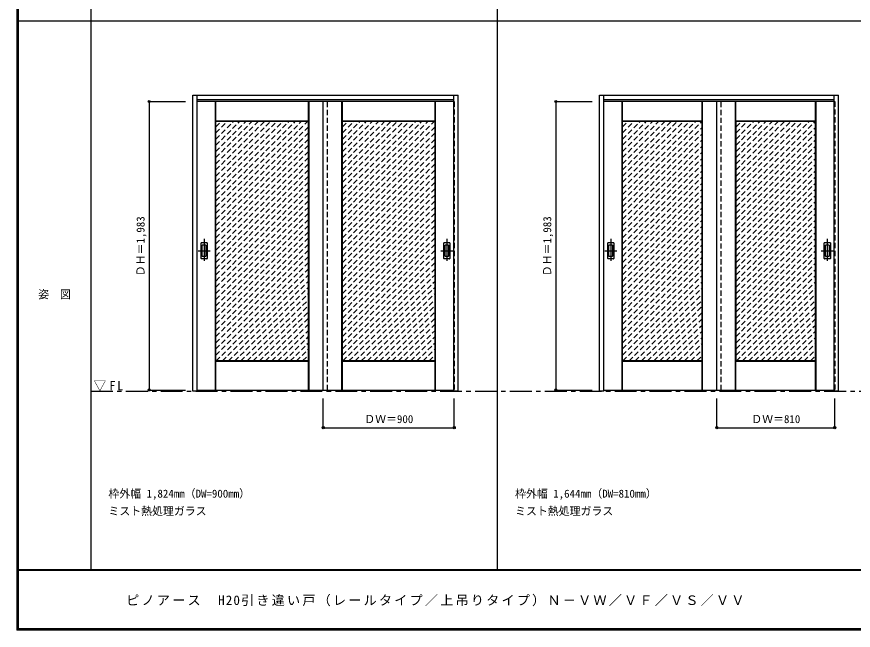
# Model space of a CAD drawing. Units: millimetres, scale not verified. Extents: x -6000 to 5700, y -4307 to 4260.
# Drawn here: x -6000 to -250, y -4205 to 12 of the extents above; entities that cross this region are included whole.
import ezdxf
from ezdxf.enums import TextEntityAlignment as Align

# ---------------------------------------------------------------- set-up
doc = ezdxf.new("R2010")
doc.units = ezdxf.units.MM
doc.header["$LTSCALE"] = 30
doc.header["$PDMODE"] = 32
doc.header["$PDSIZE"] = 15
doc.linetypes.add('CHAIN1', pattern=[8, 5, -1, 1, -1])
doc.linetypes.add('DASHED1', pattern=[1.8, 1.2, -0.6])
for name, color, linetype in [('0-0_補助線', 7, 'CHAIN1'), ('0-1_通り芯', 4, 'CHAIN1'), ('0-2_扉', 4, 'DASHED1'), ('0-3_仕上げ', 7, 'Continuous'), ('0-4_枠', 3, 'Continuous'), ('0-6_引手', 3, 'Continuous'), ('0-A_文字', 7, 'Continuous'), ('0-B_寸法', 7, 'Continuous'), ('0-C_ハッチ', 4, 'DASHED1'), ('F-1_枠', 6, 'Continuous'), ('F-A_文字', 7, 'Continuous')]:
    doc.layers.add(name, color=color, linetype=linetype)
doc.styles.add('ＭＳ ゴシック', font='')
doc.styles.get('ＭＳ ゴシック').set_extended_font_data('MS Gothic')

msp = doc.modelspace()

# ---------------------------------------------------------------- linework, layer by layer
at = {"layer": '0-0_補助線'}
msp.add_line((-5490, -2562.5), (5690, -2562.5), dxfattribs=at)
at = {"layer": '0-1_通り芯'}
for p, q in [((-4712, -1515.5), (-4712, -1677.5)), ((-3044, -1515.5), (-3044, -1677.5)), ((-1917, -1515.5), (-1917, -1677.5)), ((-429, -1515.5), (-429, -1677.5)), ((-4753, -1596.5), (-4671, -1596.5)), ((-3085, -1596.5), (-3003, -1596.5)), ((-1958, -1596.5), (-1876, -1596.5)), ((-470, -1596.5), (-388, -1596.5))]:
    msp.add_line(p, q, dxfattribs=at)
at = {"layer": '0-2_扉'}
for p, q in [((-4763, -571), (-4763, -2554)), ((-4760, -571), (-4763, -571)), ((-3863, -2554), (-3863, -571)), ((-2996, -571), (-2993, -571)), ((-2993, -571), (-2993, -2554)), ((-1968, -571), (-1968, -2554)), ((-1965, -571), (-1968, -571)), ((-1158, -2554), (-1158, -571)), ((-381, -571), (-378, -571)), ((-4763, -2554), (-4760, -2554)), ((-2993, -2554), (-2996, -2554)), ((-1968, -2554), (-1965, -2554))]:
    msp.add_line(p, q, dxfattribs=at)
at = {"layer": '0-2_扉', "color": 3, "linetype": 'Continuous'}
for p, q in [((-2996, -571), (-4760, -571)), ((-3893, -2554), (-3893, -571)), ((-381, -571), (-1965, -571)), ((-1188, -2554), (-1188, -571)), ((-4760, -2554), (-2996, -2554)), ((-1965, -2554), (-381, -2554))]:
    msp.add_line(p, q, dxfattribs=at)
at = {"layer": '0-2_扉'}
msp.add_lwpolyline([(-378, -571), (-378, -2554), (-381, -2554)], dxfattribs=at)
at = {"layer": '0-3_仕上げ'}
for p, q in [((-4635, -2554), (-4635, -571)), ((-4633.5, -706.5), (-4633.5, -571)), ((-4632, -705), (-4632, -571)), ((-3994, -705), (-3994, -571)), ((-3992.5, -706.5), (-3992.5, -571)), ((-3991, -2554), (-3991, -571)), ((-3765, -2554), (-3765, -571)), ((-3763.5, -706.5), (-3763.5, -571)), ((-3762, -705), (-3762, -571)), ((-3124, -705), (-3124, -571)), ((-3122.5, -706.5), (-3122.5, -571)), ((-3121, -2554), (-3121, -571)), ((-1840, -2554), (-1840, -571)), ((-1838.5, -706.5), (-1838.5, -571)), ((-1837, -705), (-1837, -571)), ((-1289, -705), (-1289, -571)), ((-1287.5, -706.5), (-1287.5, -571)), ((-1286, -2554), (-1286, -571)), ((-1060, -2554), (-1060, -571)), ((-1058.5, -706.5), (-1058.5, -571)), ((-1057, -705), (-1057, -571)), ((-509, -705), (-509, -571)), ((-507.5, -706.5), (-507.5, -571)), ((-506, -2554), (-506, -571)), ((-4632, -705), (-4633.5, -706.5)), ((-4631, -709), (-4633.5, -706.5)), ((-3994, -705), (-4632, -705)), ((-3992.5, -706.5), (-3995, -709)), ((-3994, -705), (-3992.5, -706.5)), ((-3762, -705), (-3763.5, -706.5)), ((-3761, -709), (-3763.5, -706.5)), ((-3124, -705), (-3762, -705)), ((-3122.5, -706.5), (-3125, -709)), ((-3124, -705), (-3122.5, -706.5)), ((-1837, -705), (-1838.5, -706.5)), ((-1836, -709), (-1838.5, -706.5)), ((-1289, -705), (-1837, -705)), ((-1287.5, -706.5), (-1290, -709)), ((-1289, -705), (-1287.5, -706.5)), ((-1057, -705), (-1058.5, -706.5)), ((-1056, -709), (-1058.5, -706.5)), ((-509, -705), (-1057, -705)), ((-507.5, -706.5), (-510, -709)), ((-509, -705), (-507.5, -706.5)), ((-4633.5, -2356.5), (-4631, -2354)), ((-4633.5, -2554), (-4633.5, -2356.5)), ((-3995, -2354), (-3992.5, -2356.5)), ((-3994, -2358), (-3992.5, -2356.5)), ((-3992.5, -2554), (-3992.5, -2356.5)), ((-3763.5, -2356.5), (-3761, -2354)), ((-3763.5, -2554), (-3763.5, -2356.5)), ((-3125, -2354), (-3122.5, -2356.5)), ((-3124, -2358), (-3122.5, -2356.5)), ((-3122.5, -2554), (-3122.5, -2356.5)), ((-1838.5, -2554), (-1838.5, -2356.5)), ((-1290, -2354), (-1287.5, -2356.5)), ((-1289, -2358), (-1287.5, -2356.5)), ((-1287.5, -2554), (-1287.5, -2356.5)), ((-1058.5, -2554), (-1058.5, -2356.5)), ((-510, -2354), (-507.5, -2356.5)), ((-509, -2358), (-507.5, -2356.5)), ((-507.5, -2554), (-507.5, -2356.5)), ((-4632, -2554), (-4632, -2358)), ((-3994, -2554), (-3994, -2358)), ((-3762, -2554), (-3762, -2358)), ((-3124, -2554), (-3124, -2358)), ((-1837, -2554), (-1837, -2358)), ((-1057, -2554), (-1057, -2358))]:
    msp.add_line(p, q, dxfattribs=at)
at = {"layer": '0-3_仕上げ', "color": 3}
for p, q in [((-4631, -2354), (-4631, -709)), ((-3995, -709), (-4631, -709)), ((-3995, -2354), (-3995, -709)), ((-3761, -2354), (-3761, -709)), ((-3125, -709), (-3761, -709)), ((-3125, -2354), (-3125, -709)), ((-1836, -2354), (-1836, -709)), ((-1290, -709), (-1836, -709)), ((-1290, -2354), (-1290, -709)), ((-1056, -2354), (-1056, -709)), ((-510, -709), (-1056, -709)), ((-510, -2354), (-510, -709)), ((-3995, -2354), (-4631, -2354)), ((-3125, -2354), (-3761, -2354)), ((-1290, -2354), (-1836, -2354)), ((-510, -2354), (-1056, -2354))]:
    msp.add_line(p, q, dxfattribs=at)
at = {"layer": '0-3_仕上げ'}
for points in [[(-3994, -2358), (-4632, -2358), (-4633.5, -2356.5)], [(-3124, -2358), (-3762, -2358), (-3763.5, -2356.5)], [(-1289, -2554), (-1289, -2358), (-1837, -2358), (-1838.5, -2356.5), (-1836, -2354)], [(-509, -2554), (-509, -2358), (-1057, -2358), (-1058.5, -2356.5), (-1056, -2354)]]:
    msp.add_lwpolyline(points, dxfattribs=at)
at = {"layer": '0-4_枠'}
for p, q in [((-4790, -2562.5), (-4790, -527.5)), ((-4790, -527.5), (-2966, -527.5)), ((-4760, -2562.5), (-4760, -527.5)), ((-4760, -557.5), (-2996, -557.5)), ((-2996, -2553.46), (-2996, -527.5)), ((-2966, -2562.5), (-2966, -527.5)), ((-1995, -2562.5), (-1995, -527.5)), ((-1995, -527.5), (-351, -527.5)), ((-1965, -2562.5), (-1965, -527.5)), ((-1965, -557.5), (-381, -557.5)), ((-381, -2553.46), (-381, -527.5)), ((-351, -2562.5), (-351, -527.5)), ((-4760, -2562.5), (-4790, -2562.5)), ((-2996, -2553.8), (-2996, -2553.46)), ((-1965, -2562.5), (-1995, -2562.5)), ((-381, -2553.8), (-381, -2553.46))]:
    msp.add_line(p, q, dxfattribs=at)
for points in [[(-2966, -2562.5), (-2996, -2562.5), (-2996, -2553.8)], [(-351, -2562.5), (-381, -2562.5), (-381, -2553.8)]]:
    msp.add_lwpolyline(points, dxfattribs=at)
at = {"layer": '0-6_引手'}
for p, q in [((-4733, -1650), (-4733, -1543)), ((-4692.5, -1541.5), (-4731.5, -1541.5)), ((-4691, -1543), (-4691, -1650)), ((-3065, -1650), (-3065, -1543)), ((-3024.5, -1541.5), (-3063.5, -1541.5)), ((-3023, -1543), (-3023, -1650)), ((-1938, -1650), (-1938, -1543)), ((-1897.5, -1541.5), (-1936.5, -1541.5)), ((-1896, -1543), (-1896, -1650)), ((-450, -1650), (-450, -1543)), ((-409.5, -1541.5), (-448.5, -1541.5)), ((-408, -1543), (-408, -1650)), ((-4692.5, -1651.5), (-4731.5, -1651.5)), ((-3024.5, -1651.5), (-3063.5, -1651.5)), ((-1897.5, -1651.5), (-1936.5, -1651.5)), ((-409.5, -1651.5), (-448.5, -1651.5))]:
    msp.add_line(p, q, dxfattribs=at)
at = {"layer": '0-6_引手', "color": 7}
for p, q in [((-4724.5, -1634), (-4724.5, -1559)), ((-4701, -1557.5), (-4723, -1557.5)), ((-4699.5, -1559), (-4699.5, -1634)), ((-3056.5, -1634), (-3056.5, -1559)), ((-3033, -1557.5), (-3055, -1557.5)), ((-3031.5, -1559), (-3031.5, -1634)), ((-1929.5, -1634), (-1929.5, -1559)), ((-1906, -1557.5), (-1928, -1557.5)), ((-1904.5, -1559), (-1904.5, -1634)), ((-441.5, -1634), (-441.5, -1559)), ((-418, -1557.5), (-440, -1557.5)), ((-416.5, -1559), (-416.5, -1634)), ((-4701, -1635.5), (-4723, -1635.5)), ((-3033, -1635.5), (-3055, -1635.5)), ((-1906, -1635.5), (-1928, -1635.5)), ((-418, -1635.5), (-440, -1635.5))]:
    msp.add_line(p, q, dxfattribs=at)
at = {"layer": '0-6_引手'}
for centre, start, end in [((-4731.5, -1543), 90, 180), ((-4692.5, -1543), 0, 90), ((-3063.5, -1543), 90, 180), ((-3024.5, -1543), 0, 90), ((-1936.5, -1543), 90, 180), ((-1897.5, -1543), 0, 90), ((-448.5, -1543), 90, 180), ((-409.5, -1543), 0, 90), ((-4731.5, -1650), 180, 270), ((-4692.5, -1650), 270, 0), ((-3063.5, -1650), 180, 270), ((-3024.5, -1650), 270, 0), ((-1936.5, -1650), 180, 270), ((-1897.5, -1650), 270, 0), ((-448.5, -1650), 180, 270), ((-409.5, -1650), 270, 0)]:
    msp.add_arc(centre, 1.5, start, end, dxfattribs=at)
at = {"layer": '0-6_引手', "color": 7}
for centre, start, end in [((-4723, -1559), 90, 180), ((-4701, -1559), 0, 90), ((-3055, -1559), 90, 180), ((-3033, -1559), 0, 90), ((-1928, -1559), 90, 180), ((-1906, -1559), 0, 90), ((-440, -1559), 90, 180), ((-418, -1559), 0, 90), ((-4723, -1634), 180, 270), ((-4701, -1634), 270, 0), ((-3055, -1634), 180, 270), ((-3033, -1634), 270, 0), ((-1928, -1634), 180, 270), ((-1906, -1634), 270, 0), ((-440, -1634), 180, 270), ((-418, -1634), 270, 0)]:
    msp.add_arc(centre, 1.5, start, end, dxfattribs=at)
at = {"layer": '0-B_寸法', "color": 4}
for p, q in [((-5090, -571), (-4840, -571)), ((-5090, -571), (-5090, -2554)), ((-2295, -571), (-2045, -571)), ((-2295, -571), (-2295, -2554)), ((-5090, -2554), (-4840, -2554)), ((-2295, -2554), (-2045, -2554)), ((-3893, -2812.5), (-3893, -2612.5)), ((-2993, -2812.5), (-2993, -2612.5)), ((-1188, -2812.5), (-1188, -2612.5)), ((-378, -2812.5), (-378, -2612.5)), ((-3893, -2812.5), (-2993, -2812.5)), ((-1188, -2812.5), (-378, -2812.5))]:
    msp.add_line(p, q, dxfattribs=at)
at = {"layer": '0-B_寸法'}
for p in [(-5090, -571), (-2295, -571), (-5090, -2554), (-2295, -2554), (-3893, -2812.5), (-2993, -2812.5), (-1188, -2812.5), (-378, -2812.5)]:
    msp.add_point(p, dxfattribs=at)
at = {"layer": '0-C_ハッチ'}
for p, q in [((-4631, -743.94), (-4596.06, -709)), ((-4631, -1253.06), (-4086.94, -709)), ((-4631, -1210.63), (-4129.37, -709)), ((-4631, -1168.2), (-4171.79, -709)), ((-4631, -1125.78), (-4214.22, -709)), ((-4631, -1083.35), (-4256.65, -709)), ((-4631, -1040.93), (-4299.07, -709)), ((-4631, -998.5), (-4341.5, -709)), ((-4631, -956.07), (-4383.93, -709)), ((-4631, -913.65), (-4426.35, -709)), ((-4631, -871.22), (-4468.78, -709)), ((-4631, -828.79), (-4511.21, -709)), ((-4631, -786.37), (-4553.63, -709)), ((-4631, -1295.48), (-4044.52, -709)), ((-4631, -1337.91), (-4002.09, -709)), ((-4631, -1380.34), (-3995, -744.34)), ((-3761, -743.94), (-3726.06, -709)), ((-3761, -1253.06), (-3216.94, -709)), ((-3761, -1210.63), (-3259.37, -709)), ((-3761, -1168.2), (-3301.79, -709)), ((-3761, -1125.78), (-3344.22, -709)), ((-3761, -1083.35), (-3386.65, -709)), ((-3761, -1040.93), (-3429.07, -709)), ((-3761, -998.5), (-3471.5, -709)), ((-3761, -956.07), (-3513.93, -709)), ((-3761, -913.65), (-3556.35, -709)), ((-3761, -871.22), (-3598.78, -709)), ((-3761, -828.79), (-3641.21, -709)), ((-3761, -786.37), (-3683.63, -709)), ((-3761, -1295.48), (-3174.52, -709)), ((-3761, -1337.91), (-3132.09, -709)), ((-3761, -1380.34), (-3125, -744.34)), ((-1836, -743.94), (-1801.06, -709)), ((-1836, -1253.06), (-1291.94, -709)), ((-1836, -1210.63), (-1334.37, -709)), ((-1836, -1168.2), (-1376.8, -709)), ((-1836, -1125.78), (-1419.22, -709)), ((-1836, -1083.35), (-1461.65, -709)), ((-1836, -1040.93), (-1504.07, -709)), ((-1836, -998.5), (-1546.5, -709)), ((-1836, -956.07), (-1588.93, -709)), ((-1836, -913.65), (-1631.35, -709)), ((-1836, -871.22), (-1673.78, -709)), ((-1836, -828.79), (-1716.21, -709)), ((-1836, -786.37), (-1758.63, -709)), ((-1056, -743.94), (-1021.06, -709)), ((-1056, -1253.06), (-511.94, -709)), ((-1056, -1210.63), (-554.37, -709)), ((-1056, -1168.2), (-596.8, -709)), ((-1056, -1125.78), (-639.22, -709)), ((-1056, -1083.35), (-681.65, -709)), ((-1056, -1040.93), (-724.07, -709)), ((-1056, -998.5), (-766.5, -709)), ((-1056, -956.07), (-808.93, -709)), ((-1056, -913.65), (-851.35, -709)), ((-1056, -871.22), (-893.78, -709)), ((-1056, -828.79), (-936.21, -709)), ((-1056, -786.37), (-978.63, -709)), ((-4631, -1422.76), (-3995, -786.76)), ((-3761, -1422.76), (-3125, -786.76)), ((-1836, -1295.48), (-1290, -749.48)), ((-1836, -1337.91), (-1290, -791.91)), ((-1056, -1295.48), (-510, -749.48)), ((-1056, -1337.91), (-510, -791.91)), ((-4631, -1465.19), (-3995, -829.19)), ((-3761, -1465.19), (-3125, -829.19)), ((-1836, -1380.34), (-1290, -834.34)), ((-1056, -1380.34), (-510, -834.34)), ((-4631, -1507.62), (-3995, -871.62)), ((-4631, -1550.04), (-3995, -914.04)), ((-3761, -1507.62), (-3125, -871.62)), ((-3761, -1550.04), (-3125, -914.04)), ((-1836, -1422.76), (-1290, -876.76)), ((-1836, -1465.19), (-1290, -919.19)), ((-1056, -1422.76), (-510, -876.76)), ((-1056, -1465.19), (-510, -919.19)), ((-4631, -1592.47), (-3995, -956.47)), ((-3761, -1592.47), (-3125, -956.47)), ((-1836, -1507.62), (-1290, -961.62)), ((-1056, -1507.62), (-510, -961.62)), ((-4631, -1634.9), (-3995, -998.9)), ((-3761, -1634.9), (-3125, -998.9)), ((-1836, -1550.04), (-1290, -1004.04)), ((-1056, -1550.04), (-510, -1004.04)), ((-4631, -1677.32), (-3995, -1041.32)), ((-4631, -1719.75), (-3995, -1083.75)), ((-3761, -1677.32), (-3125, -1041.32)), ((-3761, -1719.75), (-3125, -1083.75)), ((-1836, -1592.47), (-1290, -1046.47)), ((-1836, -1634.9), (-1290, -1088.9)), ((-1056, -1592.47), (-510, -1046.47)), ((-1056, -1634.9), (-510, -1088.9)), ((-4631, -1762.17), (-3995, -1126.17)), ((-3761, -1762.17), (-3125, -1126.17)), ((-1836, -1677.32), (-1290, -1131.32)), ((-1056, -1677.32), (-510, -1131.32)), ((-4631, -1804.6), (-3995, -1168.6)), ((-3761, -1804.6), (-3125, -1168.6)), ((-1836, -1719.75), (-1290, -1173.75)), ((-1056, -1719.75), (-510, -1173.75)), ((-4631, -1847.03), (-3995, -1211.03)), ((-4631, -1889.45), (-3995, -1253.45)), ((-3761, -1847.03), (-3125, -1211.03)), ((-3761, -1889.45), (-3125, -1253.45)), ((-1836, -1762.17), (-1290, -1216.17)), ((-1836, -1804.6), (-1290, -1258.6)), ((-1056, -1762.17), (-510, -1216.17)), ((-1056, -1804.6), (-510, -1258.6)), ((-4631, -1931.88), (-3995, -1295.88)), ((-3761, -1931.88), (-3125, -1295.88)), ((-1836, -1847.03), (-1290, -1301.03)), ((-1056, -1847.03), (-510, -1301.03)), ((-4631, -1974.31), (-3995, -1338.31)), ((-3761, -1974.31), (-3125, -1338.31)), ((-1836, -1889.45), (-1290, -1343.45)), ((-1056, -1889.45), (-510, -1343.45)), ((-4631, -2016.73), (-3995, -1380.73)), ((-4631, -2059.16), (-3995, -1423.16)), ((-3761, -2016.73), (-3125, -1380.73)), ((-3761, -2059.16), (-3125, -1423.16)), ((-1836, -1931.88), (-1290, -1385.88)), ((-1836, -1974.31), (-1290, -1428.31)), ((-1056, -1931.88), (-510, -1385.88)), ((-1056, -1974.31), (-510, -1428.31)), ((-4631, -2101.59), (-3995, -1465.59)), ((-3761, -2101.59), (-3125, -1465.59)), ((-1836, -2016.73), (-1290, -1470.73)), ((-1056, -2016.73), (-510, -1470.73)), ((-4631, -2144.01), (-3995, -1508.01)), ((-4631, -2186.44), (-3995, -1550.44)), ((-3761, -2144.01), (-3125, -1508.01)), ((-3761, -2186.44), (-3125, -1550.44)), ((-1836, -2059.16), (-1290, -1513.16)), ((-1056, -2059.16), (-510, -1513.16)), ((-4631, -2228.87), (-3995, -1592.87)), ((-3761, -2228.87), (-3125, -1592.87)), ((-1836, -2101.59), (-1290, -1555.59)), ((-1836, -2144.01), (-1290, -1598.01)), ((-1056, -2101.59), (-510, -1555.59)), ((-1056, -2144.01), (-510, -1598.01)), ((-4631, -2271.29), (-3995, -1635.29)), ((-3761, -2271.29), (-3125, -1635.29)), ((-1836, -2186.44), (-1290, -1640.44)), ((-1056, -2186.44), (-510, -1640.44)), ((-4631, -2313.72), (-3995, -1677.72)), ((-4628.86, -2354), (-3995, -1720.14)), ((-3761, -2313.72), (-3125, -1677.72)), ((-3758.86, -2354), (-3125, -1720.14)), ((-1836, -2228.87), (-1290, -1682.87)), ((-1056, -2228.87), (-510, -1682.87)), ((-4586.43, -2354), (-3995, -1762.57)), ((-3716.43, -2354), (-3125, -1762.57)), ((-1836, -2271.29), (-1290, -1725.29)), ((-1836, -2313.72), (-1290, -1767.72)), ((-1056, -2271.29), (-510, -1725.29)), ((-1056, -2313.72), (-510, -1767.72)), ((-4544, -2354), (-3995, -1805)), ((-3674, -2354), (-3125, -1805)), ((-1833.86, -2354), (-1290, -1810.14)), ((-1053.86, -2354), (-510, -1810.14)), ((-4501.58, -2354), (-3995, -1847.42)), ((-4459.15, -2354), (-3995, -1889.85)), ((-3631.58, -2354), (-3125, -1847.42)), ((-3589.15, -2354), (-3125, -1889.85)), ((-1791.43, -2354), (-1290, -1852.57)), ((-1749, -2354), (-1290, -1895)), ((-1011.43, -2354), (-510, -1852.57)), ((-969, -2354), (-510, -1895)), ((-4416.72, -2354), (-3995, -1932.28)), ((-3546.72, -2354), (-3125, -1932.28)), ((-1706.58, -2354), (-1290, -1937.42)), ((-926.58, -2354), (-510, -1937.42)), ((-4374.3, -2354), (-3995, -1974.7)), ((-3504.3, -2354), (-3125, -1974.7)), ((-1664.15, -2354), (-1290, -1979.85)), ((-884.15, -2354), (-510, -1979.85)), ((-4331.87, -2354), (-3995, -2017.13)), ((-4289.44, -2354), (-3995, -2059.56)), ((-3461.87, -2354), (-3125, -2017.13)), ((-3419.44, -2354), (-3125, -2059.56)), ((-1621.72, -2354), (-1290, -2022.28)), ((-1579.3, -2354), (-1290, -2064.7)), ((-841.72, -2354), (-510, -2022.28)), ((-799.3, -2354), (-510, -2064.7)), ((-4247.02, -2354), (-3995, -2101.98)), ((-3377.02, -2354), (-3125, -2101.98)), ((-1536.87, -2354), (-1290, -2107.13)), ((-756.87, -2354), (-510, -2107.13)), ((-4204.59, -2354), (-3995, -2144.41)), ((-3334.59, -2354), (-3125, -2144.41)), ((-1494.44, -2354), (-1290, -2149.56)), ((-714.44, -2354), (-510, -2149.56)), ((-4162.16, -2354), (-3995, -2186.83)), ((-4119.74, -2354), (-3995, -2229.26)), ((-3292.16, -2354), (-3125, -2186.83)), ((-3249.74, -2354), (-3125, -2229.26)), ((-1452.02, -2354), (-1290, -2191.98)), ((-1409.59, -2354), (-1290, -2234.41)), ((-672.02, -2354), (-510, -2191.98)), ((-629.59, -2354), (-510, -2234.41)), ((-4077.31, -2354), (-3995, -2271.69)), ((-3207.31, -2354), (-3125, -2271.69)), ((-1367.17, -2354), (-1290, -2276.83)), ((-587.17, -2354), (-510, -2276.83)), ((-4034.89, -2354), (-3995, -2314.11)), ((-3164.89, -2354), (-3125, -2314.11)), ((-1324.74, -2354), (-1290, -2319.26)), ((-544.74, -2354), (-510, -2319.26))]:
    msp.add_line(p, q, dxfattribs=at)
at = {"layer": 'F-1_枠'}
for p, q in [((-6000, 4175), (-6000, -4205)), ((-5995, 4175), (-5995, -4205)), ((-5990, 4175), (-5990, -4205)), ((-5490, 4175), (-5490, -3790)), ((-2695, -3790), (-2695, 4175)), ((-6000, -15.5), (5700, -15.5)), ((5700, -3790), (-6000, -3790)), ((5700, -3795), (-6000, -3795)), ((5700, -4195), (-6000, -4195)), ((5700, -4200), (-6000, -4200)), ((5700, -4205), (-6000, -4205))]:
    msp.add_line(p, q, dxfattribs=at)

# ---------------------------------------------------------------- texts
at = {"layer": '0-A_文字', "style": 'ＭＳ ゴシック'}
for s, p in [('枠外幅 1,824mm（DW=900mm）', (-5370, -3310)), ('枠外幅 1,644mm（DW=810mm）', (-2575, -3310)), ('ミスト熱処理ガラス', (-5370, -3430)), ('ミスト熱処理ガラス', (-2575, -3430))]:
    msp.add_text(s, height=54.99, dxfattribs=at).set_placement(p, align=Align.BOTTOM_LEFT)
at = {"layer": '0-A_文字', "insert": (-5471.25, -2562.5), "char_height": 65.98, "attachment_point": 7, "style": 'ＭＳ ゴシック'}
msp.add_mtext('\\T1.26;\\W0.95;▽FL', dxfattribs=at)
at = {"layer": '0-B_寸法', "style": 'ＭＳ ゴシック'}
for p in [(-5105, -1771.75), (-2310, -1771.75)]:
    msp.add_text('ＤＨ＝1,983', height=54.99, rotation=90, dxfattribs=at).set_placement(p, align=Align.BOTTOM_LEFT)
for s, p in [('ＤＷ＝900', (-3611.75, -2797.5)), ('ＤＷ＝810', (-951.75, -2797.5))]:
    msp.add_text(s, height=54.99, dxfattribs=at).set_placement(p, align=Align.BOTTOM_LEFT)
at = {"layer": 'F-A_文字', "style": 'ＭＳ ゴシック'}
msp.add_text('姿\u3000図', height=54.99, dxfattribs=at).set_placement((-5852.5, -1940.25), align=Align.BOTTOM_LEFT)
at = {"layer": 'F-A_文字', "insert": (-5247.55, -4040), "char_height": 65.98, "attachment_point": 7, "style": 'ＭＳ ゴシック'}
msp.add_mtext('\\T1.17;ピノアース\u3000H20引き違い戸（レールタイプ／上吊りタイプ）Ｎ－ＶＷ／ＶＦ／ＶＳ／ＶＶ', dxfattribs=at)

doc.saveas('drawing.dxf')
